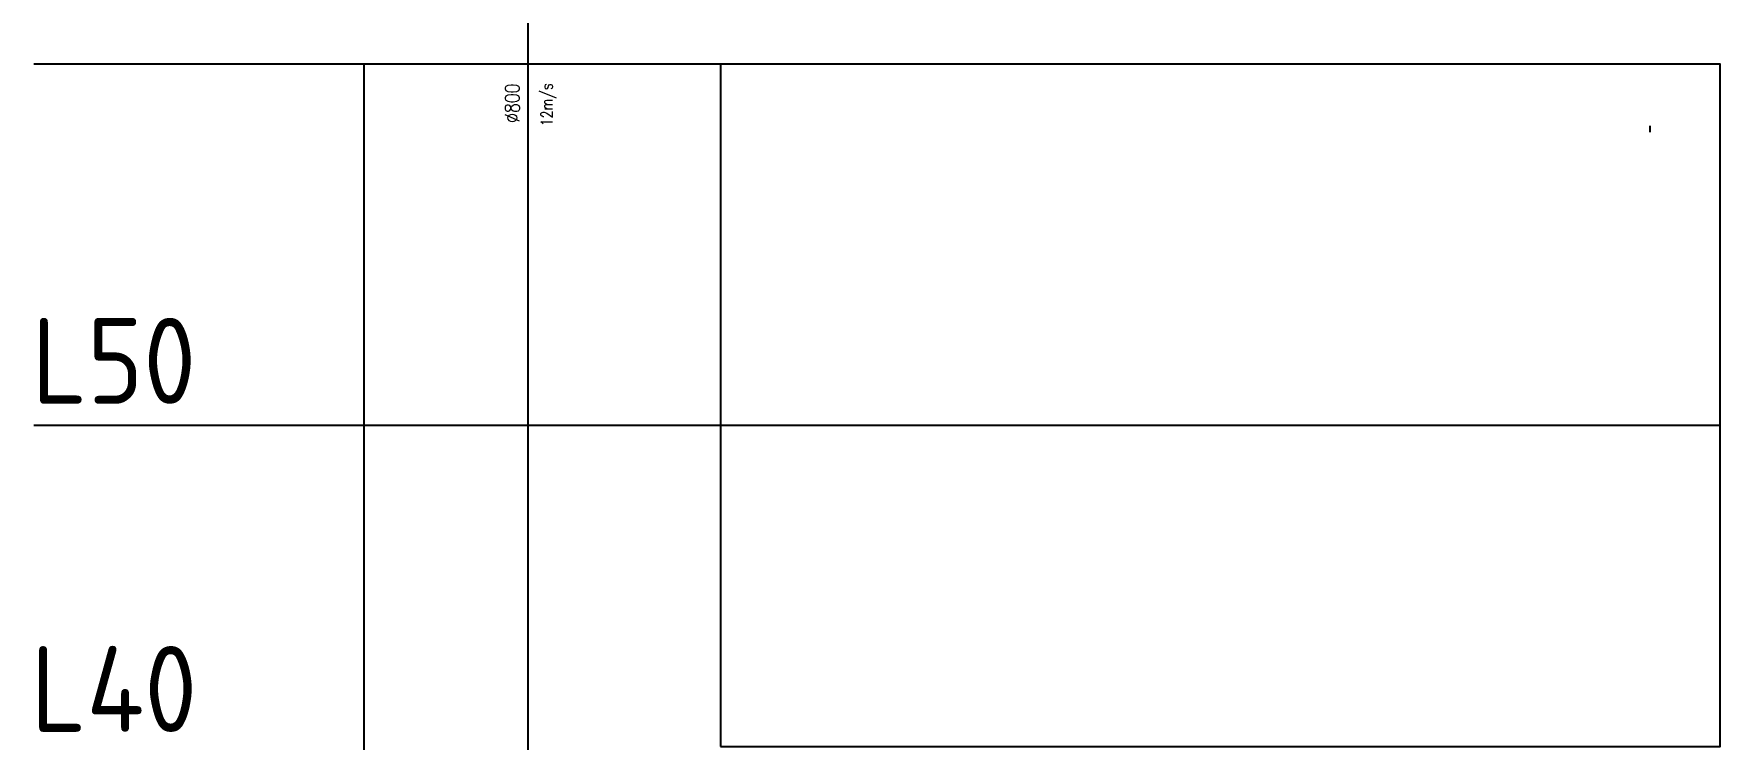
# Model space of a CAD drawing. Header units: millimetres. Extents: x 982 to 6910, y 152 to 8887.
# Drawn here: x 1383 to 6224, y 3775 to 5801 of the extents above; entities that cross this region are included whole.
import ezdxf

# ---------------------------------------------------------------- set-up
doc = ezdxf.new("R2010")
doc.units = ezdxf.units.MM
for name, color, linetype in [('A-DETL-01', 1, 'Continuous'), ('DETL-TXT', 4, 'Continuous'), ('M-CEQPM-MAU', 22, 'Continuous'), ('X-F10A-PID-F0-00-MAMEX-001$0$M-_DUCTAME-_E-', 40, 'Continuous'), ('X-F10A-PID-F0-00-MAMEX-001$0$X-F10X-PID-F0-00-MAMEX-001$0$M-_DUCTAME-_E-', 40, 'Continuous')]:
    doc.layers.add(name, color=color, linetype=linetype)
doc.styles.add('AA-TXT', font='isocp.shx', dxfattribs={"bigfont": 'chineset.shx'})
doc.styles.add('X-F10A-PID-F0-00-MAMEX-001$0$ROMANS', font='romans.shx', dxfattribs={"width": 0.8})

msp = doc.modelspace()

# ---------------------------------------------------------------- linework, layer by layer
at = {"layer": 'A-DETL-01', "color": 252, "linetype": 'Continuous'}
msp.add_line((2330.7, 5713.2), (2330.7, 493.3), dxfattribs=at)
at = {"layer": 'A-DETL-01', "color": 252}
msp.add_lwpolyline([(3355, 3753.7), (6224.4, 3753.7), (6224.4, 5713.2), (3355, 5713.2)], close=True, dxfattribs=at)
at = {"layer": 'M-CEQPM-MAU', "ltscale": 0.1}
msp.add_line((6023.6, 5517.6), (6023.6, 5536.5), dxfattribs=at)
at = {"layer": 'M-CEQPM-MAU', "color": 252}
for points in [[(6224.4, 5713.2), (1383.5, 5713.2)], [(6224.4, 4675.8), (1383.5, 4675.8)]]:
    msp.add_lwpolyline(points, dxfattribs=at)
at = {"layer": 'X-F10A-PID-F0-00-MAMEX-001$0$M-_DUCTAME-_E-'}
msp.add_lwpolyline([(2801.5, 6402.9), (2801.5, 3561.8)], dxfattribs=at)

# ---------------------------------------------------------------- texts
at = {"layer": 'DETL-TXT', "color": 2, "ltscale": 0.1, "style": 'AA-TXT'}
for s, p in [('L50', (1377.4, 4738.2)), ('L40', (1375.1, 3796))]:
    msp.add_text(s, height=246.5, dxfattribs=at).set_placement(p)
at = {"layer": 'X-F10A-PID-F0-00-MAMEX-001$0$X-F10X-PID-F0-00-MAMEX-001$0$M-_DUCTAME-_E-', "style": 'X-F10A-PID-F0-00-MAMEX-001$0$ROMANS', "width": 0.8}
for s, height, p in [('%%C800', 41.13, (2777.6, 5544.7)), ('12m/s', 32.9, (2872.3, 5535.2))]:
    msp.add_text(s, height=height, rotation=90, dxfattribs=at).set_placement(p)

doc.saveas('drawing.dxf')
